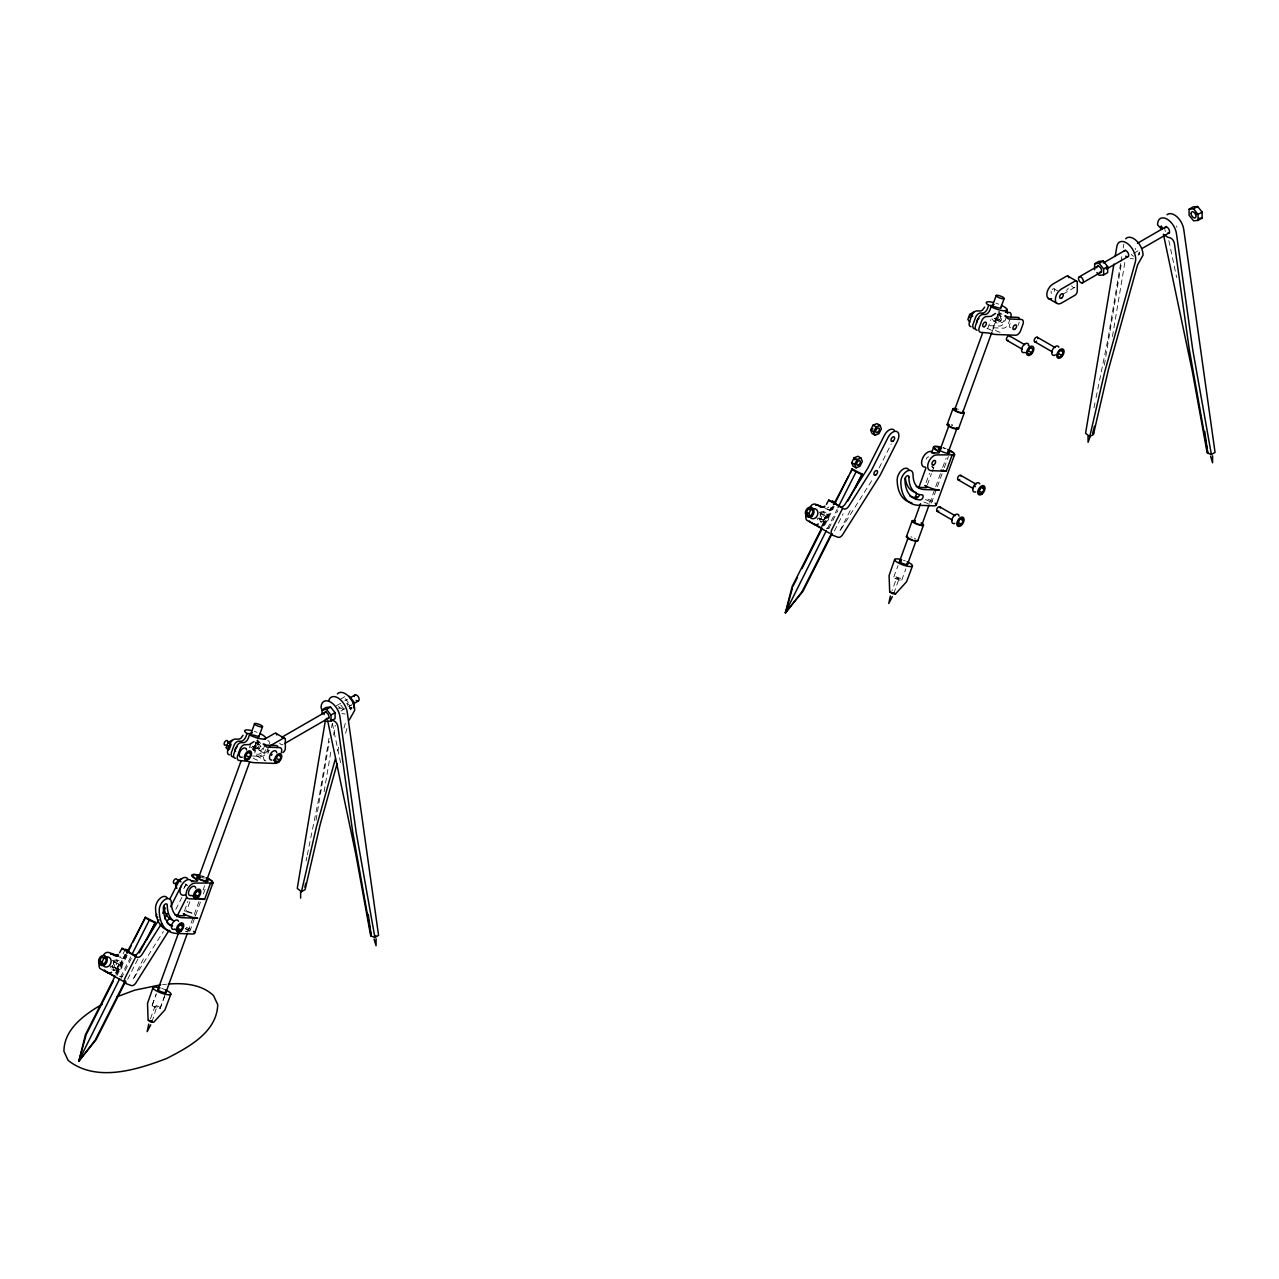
<?xml version="1.0" encoding="UTF-8"?>
<svg xmlns="http://www.w3.org/2000/svg" width="1279" height="1279" viewBox="0 0 1279 1279"><rect width="100%" height="100%" fill="white"/><g stroke="black" fill="none" stroke-linecap="round" stroke-linejoin="round"><path stroke-width="0.75" stroke-dasharray="5 3.75" d="M350.798 709.813L351.006 707.143L350.798 709.813A8.25 4.764 60 0 1 349.615 711.572M1139.109 254.681L1139.317 252.011L1139.109 254.681A8.25 4.764 60 0 1 1137.926 256.455M329.023 738.207L319.558 794.691L307.264 855.107M316.073 820.159L329.263 741.356M331.581 727.575L332.236 723.626M324.147 791.653L331.005 750.677M333.627 735.057L335.258 725.305M1120.596 263.602L1107.87 339.559L1095.575 399.991M1120.916 261.651L1121.891 255.816M1123.202 248.014L1123.857 244.129M1104.369 365.043L1121.203 264.561M1112.458 336.521L1124.88 262.371M150.458 1018.803L155.047 1006.157L156.805 1006.557L152.153 1021.585M896.675 577.98L899.025 578.955L896.675 577.98L892.071 590.626M306.081 860.959L306.864 857.058M1093.993 407.777L1095.176 401.942M337.592 750.949L338.663 747.144M343.955 728.135L345.538 722.427M345.586 733.331L347.169 727.591M350.974 708.15L350.286 709.797M1139.269 253.034L1138.086 255.352M184.528 910.792L187.917 901.455M152.169 1005.166L155.99 994.662M152.313 1005.022L156.406 993.751M189.836 901.823L186.414 911.208A6.043 1.439 20 0 0 184.863 911.24M249.309 747.815L251.292 742.38M260.548 745.497L259.333 748.839L255.448 751.237L253.386 748.631L254.601 745.289M253.945 749.19L257.207 740.221L258.262 740.269M160.147 1008.268L164.911 995.142M188.109 931.352L193.561 916.34M194.248 914.453L199.028 901.327M203.121 890.072L204.576 885.676M253.881 750.597L257.846 739.694M160.275 1008.124A4.317 1.023 20 0 0 154.535 1005.07A4.317 1.023 20 0 0 153.864 1006.733A4.317 1.023 20 0 0 160.275 1008.124L164.719 995.877M255.448 751.237L252.395 749.478L256.28 747.08L258.102 742.06L261.156 743.818L256.04 739.454M189.772 931.496L200.643 901.407M203.361 893.941L206.175 886.379M264.881 744.906L263.17 749.638A5.18 2.99 -60 0 1 258.214 754.242L254.297 754.098M268.542 747.016L266.815 751.748A5.18 2.99 -60 0 1 261.875 756.353L252.539 756.017M926.14 482.615L929.529 473.294M893.797 576.989L898.018 565.59M927.355 484.917L931.448 473.646M932.135 471.775L934.182 466.148M987.628 328.735L990.921 319.654M893.765 593.408L899.025 578.955M996.229 317.112L995.014 320.453L997.06 323.075L1000.945 320.677L1002.176 317.32M992.952 328.191L998.995 311.788M901.759 580.106L905.852 568.851M929.737 503.175L942.015 469.409M942.687 467.522L946.108 458.154M992.2 331.517L999.459 311.532M991.96 318.695L994.023 321.317L997.908 318.919L999.73 313.899L997.668 311.277M931.416 503.079L943.614 469.505M944.302 467.65L948.363 456.443M1006.509 316.744L1004.782 321.461A5.18 2.99 -60 0 1 999.842 326.065L988.107 325.633M1010.154 318.855L1008.444 323.571A5.18 2.99 -60 0 1 1003.503 328.175L994.167 327.84A5.18 1.231 20 0 0 994.79 329.95A13.014 3.102 20 0 0 996.917 331.117A5.18 1.231 20 0 0 1001.473 332.62M1018.132 325.346L1019.267 322.212M115.526 973.015L125.038 954.23M127.66 979.282L138.995 956.836M821.438 526.436L830.934 507.635M834.436 530.977L843.149 513.726M113.719 960.257L116.789 959.921L118.915 964.302L121.281 965.197L119.139 960.801L114.534 961.312L112.072 966.189L114.199 970.585L118.803 970.09L111.849 969.706L109.722 965.309M125.358 949.338L123.12 953.75A5.18 4.205 -69.4 0 1 120.402 956.388M116.453 969.194L118.915 964.302M115.989 973.079L125.518 954.23M115.973 974.374L125.854 954.821M116.741 974.198L126.621 954.646M117.013 975.493L127.404 954.949M120.546 977.012L131.337 955.685M121.185 978.451L131.977 957.124M143.44 958.834L132.776 979.906L163.376 931.48M183.76 888.729L186.222 883.837M175.799 909.433L181.874 897.394M820.494 511.968L823.564 511.632L825.69 516.013L828.041 516.892L825.914 512.511L821.31 513.007L818.832 517.899L820.958 522.296L825.563 521.784L818.608 521.4L816.482 517.02M823.212 520.905L825.69 516.013M821.901 526.484L831.43 507.651M822.733 526.085L832.629 506.532M823.5 525.909L833.396 506.356M824.651 525.493L834.164 506.644M827.305 528.723L837.201 509.17M828.84 528.371L837.841 510.609M850.215 510.529L839.552 531.616L873.301 478.186M879.073 468.018L891.255 443.941M255.208 743.611L259.093 741.212M998.132 314.634L1000.722 313.035L1002.784 315.657L999.73 313.899M340.742 699.021L344.802 696.671M336.377 705.752L343.236 701.787M344.818 700.86L347.536 699.293M269.309 750.533L260.932 755.377A8.617 4.972 -60 0 1 254.873 752.58A8.617 4.972 -60 0 1 259.669 742.188M340.885 711.06L351.405 705.001M1062.977 294.154L1074.999 287.215M1133.674 253.354L1140.516 249.405M832.901 509.106L830.567 509.841A6.331 5.148 -69.4 0 1 828.28 509.777L826.122 508.85L828.28 509.777M126.125 957.395L123.791 958.147A6.331 5.148 -69.4 0 1 121.521 958.083L119.363 957.14M1133.466 258.902L1130.188 258.502M345.154 714.018L341.877 713.618M157.397 1007.133L155.031 1006.285M829.112 528.067L826.266 528.355M122.336 976.373L119.507 976.66M162.641 984.606L166.478 984.238M349.295 708.246L352.285 707.974M998.116 311.788L999.283 312.124M204.624 877.026L201.49 875.907A11.207 2.686 20 0 1 204.544 876.994M820.223 518.954L822.589 519.834M113.463 967.26L115.813 968.139M823.564 511.632L825.914 512.511M818.96 512.128L821.31 513.007M819.999 513.343L827.465 516.156M818.336 518.251L825.802 521.049M116.789 959.921L119.139 960.801M112.184 960.417L114.534 961.312M113.223 961.632L120.706 964.446M111.561 966.54L119.043 969.338M111.849 969.706L114.199 970.585M1054.184 288.862L1057.605 290.829M997.172 314.074L1002.528 317.176M997.908 318.919L1000.945 320.677M994.518 318.519L1001.361 322.452M994.023 321.317L997.06 323.075M823.756 507.299L827.433 509.41M255.145 742.028L260.9 745.353M256.28 747.08L259.333 748.839M252.315 746.344L266.863 754.738M250.332 746.872L253.386 748.631M256.392 755.665L264.929 760.605M185.055 883.885L187.501 885.292M116.997 955.589L120.674 957.715M345.218 698.622L349.711 704.201L349.711 708.198M340.742 705.001L344.099 709.19M1168.862 240.612L1176.648 277.543M332.364 723.562L341.381 766.329M928.234 503.462A6.043 1.439 20 0 1 923.87 502.055M925.372 499.593A6.043 1.439 20 0 1 931.112 503.574M926.06 459.193A2.59 1.487 -60 0 1 928.874 456.971M933.35 468.594A5.18 1.231 20 0 0 931.736 466.611A11.207 2.686 20 0 0 934.517 467.97M927.93 499.21A11.207 2.686 20 0 1 933.35 501.864M1068.285 288.095A3.453 1.998 -60 0 1 1066.318 290.397M1074.456 287.519A3.453 1.998 60 0 1 1071.594 285.856M1052.201 289.55A2.59 1.487 -60 0 1 1054.711 289.773A2.59 1.487 -60 0 1 1052.665 293.339A2.59 1.487 -60 0 1 1051.21 291.276M1010.618 327.408A2.59 1.487 -60 0 1 1009.467 325.042A2.59 1.487 -60 0 1 1012.281 322.804M986.908 328.463A4.317 1.023 20 0 1 992.184 331.053M995.829 303.171A11.207 2.686 20 0 1 998.691 304.178M1004.159 320.23A2.59 1.487 -60 0 1 1001.073 322.276A2.59 1.487 -60 0 1 1002.208 318.279M819.935 514.574A2.59 2.11 -69.4 0 1 823.005 515.037A2.59 2.11 -69.4 0 1 821.949 518.682A2.59 2.11 -69.4 0 1 819.04 517.659M828.712 507.06A5.18 4.205 -69.4 0 1 827.177 508.083M820.319 514.318A2.59 2.11 -69.4 0 1 820.095 516.508M951.4 425.124A4.317 1.023 20 0 1 952.343 425.379M957.331 408.976A6.043 1.439 20 0 1 958.515 409.344M951.608 424.724A6.043 1.439 20 0 1 952.791 425.092M910.872 536.828A6.043 1.439 20 0 1 912.039 537.18M914.373 538.107A6.043 1.439 20 0 1 915.412 538.619M1133.61 256.264A8.25 4.764 60 0 1 1131.228 254.345M1135.049 248.158A3.453 1.998 60 0 1 1135.72 249.533M997.604 314.698A2.59 1.487 -60 0 1 997.636 315.689M997.252 316.824A2.59 1.487 -60 0 1 994.247 318.263M903.486 560.298A9.481 2.27 20 0 1 905.34 560.985M1165.569 231.435A3.453 1.998 60 0 1 1164.897 230.06M1176.6 225.919A3.453 1.998 60 0 1 1176.84 227.294M338.503 708.326A5.18 2.99 60 0 1 342.916 709.461M346.737 703.274A3.453 1.998 60 0 1 347.616 705.416M338.439 706.392A3.453 1.998 60 0 1 340.102 708.87M113.176 962.863A2.59 2.11 -69.4 0 1 116.277 963.439A2.59 2.11 -69.4 0 1 114.998 967.084A2.59 2.11 -69.4 0 1 112.2 965.645M184.432 887.37A2.59 1.487 -60 0 1 187.246 885.132M113.543 962.607A2.59 2.11 -69.4 0 1 113.319 964.814M112.632 965.709A2.59 2.11 -69.4 0 1 111.721 966.205M199.924 876.834A6.043 1.439 20 0 1 204.272 878.241M185.231 928.314A6.043 1.439 20 0 1 189.804 931.336A6.043 1.439 20 0 1 185.343 931.336M186.302 927.387A11.207 2.686 20 0 1 191.738 930.041M185.535 928.89A4.317 1.023 20 0 1 188.173 930.808A4.317 1.023 20 0 1 185.551 930.936M186.782 911.911A4.317 1.023 20 0 1 193.433 914.389M195.223 915.029A6.043 1.439 20 0 1 194.792 916.116M187.453 911.479A6.043 1.439 20 0 1 194.728 914.565M269.022 750.709A3.453 1.998 60 0 1 268.046 749.606M351.405 704.889A3.453 1.998 60 0 1 348.336 704.297A3.453 1.998 60 0 1 346.945 700.125M283.027 744.442A3.453 1.998 60 0 1 279.621 743.099M262.627 748.167A2.59 1.487 -60 0 1 260.452 750.661A2.59 1.487 -60 0 1 259.109 749.11A2.59 1.487 -60 0 1 260.932 746.233M265.888 761.037A8.617 4.972 -60 0 1 265.888 749.638M267.775 753.443A2.59 1.487 -60 0 1 268.766 751.716M161.857 988.475A9.481 2.27 20 0 1 165.503 989.914M254.905 745.145A2.59 1.487 -60 0 1 254.265 745.897M255.816 742.507A2.59 1.487 -60 0 1 255.864 744.426M255.64 745.002A2.59 1.487 -60 0 1 252.89 746.68M253.162 758.111A13.014 3.102 20 0 0 255.288 759.278A5.18 1.231 20 0 0 261.076 760.941M254.217 731.332A11.207 2.686 20 0 1 257.063 732.339M267.599 740.605A5.18 2.99 -60 0 1 269.517 743.627M946.236 448.849L943.103 447.73A11.207 2.686 20 0 1 946.172 448.817M999.315 319.862A2.59 1.487 -60 0 0 1000.21 315.833A2.59 1.487 -60 0 0 997.14 318.471A2.59 1.487 -60 0 0 999.315 319.862M895.492 578.556A4.317 1.023 20 0 0 901.903 579.963A4.317 1.023 20 0 0 896.163 576.909A4.317 1.023 20 0 0 895.492 578.556M827.289 520.889A2.59 2.11 -69.4 0 0 828.105 516.524A2.59 2.11 -69.4 0 0 824.523 518.395A2.59 2.11 -69.4 0 0 827.289 520.889M824.284 519.578A2.59 2.11 -69.4 0 0 824.747 515.197A2.59 2.11 -69.4 0 0 821.294 517.435A2.59 2.11 -69.4 0 0 824.284 519.578M117.508 967.867A2.59 2.11 -69.4 0 0 117.972 963.487A2.59 2.11 -69.4 0 0 114.518 965.725A2.59 2.11 -69.4 0 0 117.508 967.867M120.53 969.178A2.59 2.11 -69.4 0 0 121.329 964.814A2.59 2.11 -69.4 0 0 117.748 966.684A2.59 2.11 -69.4 0 0 120.53 969.178M257.703 748.039A2.59 1.487 -60 0 0 258.598 744.01A2.59 1.487 -60 0 0 255.512 746.648A2.59 1.487 -60 0 0 257.703 748.039"/><path stroke-width="1.5" d="M376.09 938.802L376.042 945.741L374.076 939.106M1212.604 455.852L1212.572 462.774L1210.573 456.155M170.858 994.167L164.959 1009.898L153.832 1022.161C152.521 1022.864 146.957 1020.818 148.812 1019.843M912.487 565.989L906.571 581.721L895.46 594L892.214 593.552L889.704 591.985L889.081 575.598L894.66 559.467M895.46 594L894.053 592.737M325.585 719.23L297.256 888.409L301.46 891.687L305.121 889.576L320.054 824.939L337.064 763.867M1113.897 264.113L1085.567 433.277L1089.772 436.571L1093.433 434.46L1108.365 369.807L1137.607 264.833L1143.026 255.176A13.429 7.754 60 0 0 1136.423 240.724A13.429 7.754 60 0 0 1125.696 238.757M1115.208 256.248L1116.871 246.399A13.429 7.754 60 0 1 1128.142 244.081A13.429 7.754 60 0 1 1135.448 261.587L1104.704 371.917L1089.772 436.571M1093.433 434.46L1093.497 430.048M304.914 887.162L305.713 883.261M1092.826 433.981L1094.408 426.195M148.764 1024.143L147.149 1031.657L150.714 1024.831M890.376 595.982L888.777 603.48L892.342 596.653M301.46 891.687L316.393 827.049L335.482 758.559M831.622 534.574L802.86 591.458L785.338 612.705L792.165 586.517L821.837 527.859M830.854 534.75L802.077 591.633L785.61 612.865L792.388 588.228M1090.06 436.763L1088.093 442.358L1088.013 436.443M153.032 987.644L147.517 1003.328L148.092 1020.162M228.286 750.261L226.223 747.639L228.046 742.619L231.931 740.221M251.419 730.565A11.207 2.686 20 0 0 247.039 733.538L245.888 736.688A5.196 3.006 -60 0 1 240.916 741.276L238.789 741.212A5.18 2.99 -60 0 0 233.833 745.817L231.547 752.116A5.18 2.99 -60 0 0 233.066 756.96M259.141 735.601A4.317 1.023 20 0 1 257.91 736.224A4.317 1.023 20 0 1 253.929 735.105L249.469 734.945L248.334 738.095A5.196 3.006 -60 0 1 243.362 742.683L241.235 742.619A5.18 2.99 -60 0 0 236.279 747.224L233.993 753.523A5.18 2.99 -60 0 0 235.512 758.367M157.765 990.01L178.229 933.718M198.693 877.426L240.996 761.101M251.228 732.963L254.633 723.578M249.437 757.44L250.764 753.779L249.261 751.86L246.431 753.619L245.088 757.28L246.591 759.198L249.437 757.44L246.128 755.537L247.455 751.86L250.764 753.779M165.599 993.255L187.421 933.222M205.839 882.558L249.501 762.492M258.374 738.095L262.467 726.84A4.317 1.023 20 0 0 257.543 723.802A4.317 1.023 20 0 0 255.64 724.985A4.317 1.023 20 0 0 262.467 726.84M207.55 878.321L211.85 880.975L212.906 882.99L195.016 883.086A8.617 4.972 -60 0 0 186.766 890.744A8.617 4.972 -60 0 0 189.292 898.817L204.624 899.361L210.348 883.629A11.207 2.686 20 0 0 206.079 877.634M194.6 933.35L212.906 882.99M279.653 760.19L280.98 756.528L279.477 754.61L276.632 756.369L275.305 760.03L276.808 761.948L279.653 760.19L276.328 758.271L277.671 754.61L280.98 756.528M973.559 312.06L969.674 314.458L967.851 319.478L969.914 322.084M915.156 497.659L916.499 493.934M918.546 488.338L925.996 467.826M931.432 452.894L933.91 446.611L940.049 446.899M993.048 302.388A11.207 2.686 20 0 0 988.651 305.361L987.516 308.511A5.196 3.006 -60 0 1 982.544 313.099L980.417 313.035A5.18 2.99 -60 0 0 975.461 317.64L973.175 323.939A5.18 2.99 -60 0 0 974.694 328.783M906.427 536.668L912.151 520.921M947.179 424.564L952.903 408.816M1000.77 307.44A4.317 1.023 20 0 1 999.538 308.063A4.317 1.023 20 0 1 995.542 306.928L991.097 306.768L989.946 309.918A5.196 3.006 -60 0 1 984.99 314.506L982.848 314.458A5.18 2.99 -60 0 0 977.907 319.063L975.605 325.346A5.18 2.99 -60 0 0 977.124 330.19M899.393 561.833L908.25 537.436M913.718 522.44L920.528 503.67M939.633 451.135L949.178 424.868M954.646 409.856L982.608 332.94M992.84 304.786L996.261 295.417M907.227 565.094L916.084 540.697M921.551 525.685L929.05 505.045M948.155 452.51L957.012 428.129M962.479 413.117L991.801 332.444M1000.674 308.047L1004.079 298.662A4.317 1.023 20 0 0 999.171 295.641A4.317 1.023 20 0 0 997.252 296.808A4.317 1.023 20 0 0 1004.079 298.662M917.778 540.809L923.502 525.061M958.515 428.705L964.238 412.973M949.178 450.144L953.479 452.814L954.534 454.812L936.628 454.908A8.617 4.972 -60 0 0 928.394 462.582A8.617 4.972 -60 0 0 930.904 470.64L946.252 471.2L951.96 455.452A11.207 2.686 20 0 0 947.707 449.473M936.212 505.173L954.534 454.812M1025.566 352.588L1028.876 354.507L1031.721 352.748L1033.048 349.087L1028.236 345.266M1061.938 355.498L1063.265 351.821L1061.762 349.918L1058.916 351.677L1057.589 355.338L1059.092 357.241L1061.938 355.498L1058.612 353.58M349.295 719.965L354.715 710.309A13.429 7.754 60 0 0 348.128 695.84A13.429 7.754 60 0 0 337.4 693.889M785.322 612.705L826.41 530.497M99.57 960.897L102.112 961.856L103.679 965.069L101.121 964.11L99.57 960.897L101.377 957.331L107.292 957.923L101.377 957.331M102.112 961.856L103.919 958.291M115.062 976.149L85.405 1034.823L78.85 1061.154L96.085 1039.747L125.758 981.089M126.765 953.047L145.502 917.315L155.43 922.431L146.43 940.209M113.144 981.313L86.173 1034.647L78.85 1061.154L95.317 1039.923L124.99 981.265M127.532 952.871L131.129 945.757M132.92 942.207L145.502 917.315M119.65 978.803L78.69 1061.074L80.561 1057.653M132.233 953.91L149.307 920.129L144.735 917.491M161.538 923.614L142.049 954.47A5.18 2.99 -60 0 1 137.317 957.268L135.814 956.708L125.15 977.78A5.18 2.99 -60 0 0 125.646 983.455L131.289 985.565A5.18 2.99 -60 0 0 136.437 982.016L169.148 930.265M139.379 952.823L155.43 922.431M181.81 878.657L177.989 880.128L175.511 885.02L176.87 888.441M162.705 913.19L165.327 908.01M169.691 899.377L177.541 883.837A8.617 4.972 -60 0 1 187.741 878.833M164.607 918.754L167.229 913.574M170.731 906.667L181.202 885.947M176.838 916.707L186.414 897.778M181.09 930.089L182.897 926.508L181.906 924.014L179.092 925.085L177.285 928.666L178.293 931.16L181.09 930.089L177.781 928.17L179.588 924.605L182.897 926.508M198.149 896.339L199.972 892.758L198.964 890.264L196.167 891.335L194.36 894.916L195.351 897.41L198.149 896.339L194.84 894.421L196.646 890.855L199.972 892.758M806.33 512.607L808.136 509.042L811.494 508.674L813.06 511.872L811.254 515.453L807.88 515.821L806.33 512.607L808.888 513.566L810.438 516.78M808.888 513.566L810.694 510.001L808.136 509.042M851.654 462.646L854.132 457.754L857.953 456.283L861.007 458.058L862.366 461.463L859.888 466.355L856.067 467.826L853.013 466.068L851.654 462.646L854.708 464.421L856.067 467.826M870.663 430.016L873.125 425.124L876.962 423.653L880.016 425.411L881.375 428.833L878.897 433.725L875.06 435.196L872.022 433.437L870.663 430.016L873.701 431.774L875.06 435.196M833.524 504.757L852.278 469.025L862.19 474.141L854.996 488.354M792.932 586.342L797.425 577.453M801.933 568.579L821.71 529.458M835.187 502.807L848.68 476.14M850.471 472.591L852.278 469.025M854.708 464.421L857.17 459.529L861.007 458.058M873.701 431.774L876.179 426.882L880.016 425.411M838.097 507.395L856.083 471.839L851.51 469.201M842.573 508.402L831.91 529.49A5.18 2.99 -60 0 0 832.405 535.15L838.049 537.276A5.18 2.99 -60 0 0 843.213 533.727L880.128 475.276L897.522 440.887A8.617 4.972 -60 0 0 896.611 431.423A8.617 4.972 -60 0 0 887.978 437.642L871.383 470.464L848.824 506.164A5.18 2.99 -60 0 1 844.092 508.978L828.696 500.121L840.223 506.468M847.929 500.968L862.19 474.141M961.44 524.278L963.247 520.697L962.24 518.203L959.442 519.274L957.635 522.855L958.626 525.349L961.44 524.278L958.131 522.36L959.937 518.794L963.247 520.697M982.384 492.767L984.19 489.186L983.183 486.691L980.385 487.763L978.579 491.344L979.57 493.838L982.384 492.767L979.074 490.848L980.881 487.283L984.19 489.186M243.026 735.329L240.916 738.191A6.555 3.789 -60 0 1 238.885 739.15L235.128 739.102A5.18 2.99 -60 0 0 230.188 743.707L227.886 750.006A5.18 2.99 -60 0 0 229.405 754.85M984.638 307.152L982.544 310.014A6.555 3.789 -60 0 1 980.513 310.973L976.756 310.925A5.18 2.99 -60 0 0 971.8 315.529L969.514 321.828A5.18 2.99 -60 0 0 971.033 326.673M785.498 612.785L788.232 607.637M119.634 952.679L122.129 948.219L135.878 955.909M826.41 504.39L828.696 500.121M300.645 898.13L300.597 892.246M158.9 919.889L138.388 952.359A5.18 2.99 -60 0 1 133.655 955.157L136.421 956.196M151.881 1021.489L150.778 1021.281M375.514 935.94L375.818 935.684M889.736 591.841L890.839 591.713M253.913 741.612L249.421 744.538L244.881 744.73A5.18 2.99 -60 0 0 239.94 749.334L237.654 755.633A5.18 2.99 -60 0 0 239.157 760.477L247.694 761.309A11.207 2.686 20 0 0 254.521 762.684L274.074 763.387A5.18 2.99 -60 0 0 276.856 762.092L273.498 760.03M995.526 313.435L991.049 316.361L986.509 316.568A5.18 2.99 -60 0 0 981.569 321.173L979.266 327.472A5.18 2.99 -60 0 0 980.785 332.3L989.322 333.132A11.207 2.686 20 0 0 996.133 334.506L1015.686 335.226A5.18 2.99 -60 0 0 1020.642 330.621L1022.928 324.322A5.18 2.99 -60 0 0 1021.409 319.478L1008.46 318.919L1004.782 315.913M1031.545 347.169L1028.716 348.927L1027.373 352.588L1028.876 354.507M824.987 506.132L823.036 507.028A6.331 5.148 -69.5 0 1 820.75 506.964L816.226 504.47A5.18 4.205 -69.4 0 0 810.246 506.964M118.212 954.422L116.277 955.317A6.331 5.148 -69.5 0 1 113.991 955.253L109.466 952.759A5.18 4.205 -69.4 0 0 103.471 955.253M264.289 739.358L274.345 733.554A3.453 1.998 -60 0 1 276.792 734.961M322.036 713.81L322.036 709.813L326.097 707.463L330.59 707.063L335.082 712.659L335.082 718.638L331.005 720.988L326.513 721.388M1094.632 269.741L1094.632 263.762L1098.693 261.412L1103.185 261.012L1107.678 266.592L1107.678 272.587L1103.617 274.921L1099.125 275.321L1096.87 272.539M1189.07 209.244L1193.131 206.894L1197.624 206.495L1202.116 212.074L1202.116 218.054L1198.039 220.404L1193.563 220.803L1189.07 215.224L1189.07 209.244L1193.563 208.845L1197.624 206.495M328.639 701.068A13.429 7.754 60 0 1 338.136 697.998A13.429 7.754 60 0 1 347.248 712.323L378.552 935.333L374.891 937.459L356.249 832.757L339.926 716.544A13.429 7.754 60 0 0 329.662 701.611A13.429 7.754 60 0 0 321.093 707.799L321.972 709.925L326.513 709.413L330.59 707.063M1094.632 263.762L1099.125 263.362L1103.185 261.012M281.716 737.312L326.145 711.668M350.062 697.854L355.194 694.897M1079.38 276.776L1098.181 265.936M1103.297 262.978L1125.52 250.14M1137.479 243.25L1166.528 226.479M269.469 746.233L282.883 738.479A3.453 1.998 -60 0 1 285.329 739.886L285.329 748.343A3.453 1.998 -60 0 1 282.883 752.564M331.005 720.988L331.005 714.993L335.082 712.659M1103.617 274.921L1103.617 268.942L1107.678 266.592M1198.039 220.404L1198.039 214.424L1202.116 212.074M284.753 743.467L329.183 717.823M353.1 704.01L358.232 701.052M1082.418 282.947A3.453 1.998 60 0 0 1081.794 277.751A3.453 1.998 60 0 0 1078.485 278.886A3.453 1.998 60 0 0 1082.418 282.947L1101.219 272.091M1106.335 269.134L1128.558 256.312M1142.227 248.414L1169.566 232.634M1163.426 234.265L1192.252 371.038L1207.184 452.926L1211.389 454.509L1215.05 452.398L1183.746 229.373A13.429 7.754 60 0 0 1176.776 216.631A13.429 7.754 60 0 0 1167.024 214.728M102.128 1004.303C84.75 1014.375 63.902 1029.115 63.95 1051.37L68.107 1060.387C96.229 1082.61 136.309 1070.027 166.478 1058.564C188.157 1047.469 216.934 1032.281 217.734 1004.639L213.561 995.622C201.65 984.302 184.032 982.768 168.38 984.063M818.304 524.022L815.506 525.093L806.713 520.169A5.18 4.205 -69.4 0 1 806.473 514.414M111.545 972.312L108.747 973.383L99.954 968.459A5.18 4.205 -69.4 0 1 99.698 962.719M116.981 996.773L134.887 990.106L160.738 984.798M101.121 964.11L104.478 963.742L106.285 960.177L104.734 956.964M150.235 1020.674L151.961 1021.234M1199.11 218.325L1202.116 218.054M988.651 305.361L993.112 305.521A4.317 1.023 20 0 1 994.039 304.578M1005.486 312.3L1009.227 312.428A5.18 2.99 -60 0 1 1010.73 317.272M247.039 733.538L251.483 733.698A4.317 1.023 20 0 1 252.411 732.755M198.437 875.06L193.625 874.484L191.834 875.476L196.374 879.344A5.18 1.231 20 0 1 196.47 881.151L191.354 880.959A8.617 4.972 -60 0 1 192.873 881.407M831.574 534.094L832.421 533.855M374.891 937.459L370.686 935.876L355.754 853.988L327.744 721.116M834.388 501.976L832.117 501.032L835.906 503.223M891.607 592.769L893.765 593.408L893.174 592.832M127.612 950.281L125.358 949.338L129.131 951.512M892.087 592.976L893.11 592.864M856.083 471.839L861.422 474.301M149.307 920.129L154.663 922.607M829.591 533.279L810.63 522.2A5.18 4.205 -69.4 0 1 809.399 521.033M1067.741 276.024L1076.822 281.268M1048.364 298.439L1056.902 303.363M1059.955 349.918L1063.265 351.821M1037.429 337.336L1055.207 347.6M1034.599 341.653L1052.377 351.917M1033.048 349.087L1029.739 347.169L1028.412 350.83L1031.721 352.748M1009.371 335.833L1024.639 344.643M969.674 314.458L972.727 316.217M1007.117 340.47L1022.385 349.279M960.801 475.404L976.069 484.213M873.125 425.124L876.179 426.882M958.019 479.753L973.287 488.562M939.857 506.916L955.125 515.725M854.132 457.754L857.17 459.529M937.075 511.264L952.343 520.073M822.013 507.235L819.056 505.525A5.18 4.205 -69.4 0 0 815.778 505.381M813.988 523.766L821.422 528.051M275.784 733.267L284.865 738.495M228.046 742.619L231.099 744.394L229.277 749.398L226.223 747.639M177.989 880.128L181.026 881.886M192.042 895.508L195.351 897.41M174.983 929.257L178.293 931.16M135.814 956.708L121.937 948.41M117.14 956.244L114.167 954.534A5.18 4.205 -69.4 0 0 110.905 954.374M114.662 976.341L105.741 971.193A5.18 4.205 -69.4 0 1 104.51 970.042M103.855 970.489L125.918 982.72L125.182 981.696M933.462 447.298L937.987 451.183A5.18 1.231 20 0 1 938.083 452.974L932.967 452.798A8.617 4.972 -60 0 1 934.485 453.246M321.972 709.925L322.947 710.532M1161.78 229.405L1157.591 224.848A13.429 7.754 60 0 1 1166.16 218.661A13.429 7.754 60 0 1 1176.44 233.593L1192.747 349.806L1211.389 454.509M1005.678 315.865L1007.66 316.952L1017.764 317.368A5.18 2.99 -60 0 1 1019.539 318.839M264.066 744.026L266.048 745.129L276.136 745.529A5.18 2.99 -60 0 1 277.911 747M1162.019 228.046L1161.3 225.951L1161.508 228.877L1161.348 226.831M1193.563 208.845L1198.039 214.424M1099.125 263.362L1103.617 268.942M349.295 696.272L353.771 701.851L353.771 707.847M326.513 709.413L331.005 714.993M263.17 744.074L266.831 747.08L279.797 747.655A5.18 2.99 -60 0 1 281.316 752.484M1204.738 431.407L1207.792 453.15L1189.134 348.464L1174.442 243.681A5.18 2.99 60 0 0 1169.39 237.622A8.25 4.764 60 0 1 1164.641 234.808M368.24 914.357L371.278 936.1L352.636 831.414L337.928 726.632A5.18 2.99 60 0 0 332.892 720.573A8.25 4.764 60 0 1 330.51 719.741M947.803 451.023A6.043 1.439 20 0 1 947.771 453.31A6.043 1.439 20 0 1 939.298 450.112A6.043 1.439 20 0 1 941.536 448.657M937.459 450.863A11.207 2.686 20 0 1 933.718 446.755A11.207 2.686 20 0 1 941.6 447.282M946.252 471.2A11.207 2.686 20 0 1 940.832 470.224M925.388 467.091A8.617 4.972 -60 0 1 923.438 456.635A8.617 4.972 -60 0 1 933.398 453.533M935.173 503.175A11.207 2.686 20 0 1 933.654 505.829L918.322 505.269A46.572 26.891 -60 0 1 900.848 481.687A8.617 4.972 -60 0 1 906.955 471.12A8.617 4.972 -60 0 1 913.046 474.669A29.321 16.931 -60 0 0 924.046 489.521L939.378 490.081A11.207 2.686 20 0 1 924.877 485.492A5.18 1.231 20 0 1 925.5 487.603L920.384 487.411A29.321 16.931 -60 0 1 916.292 486.484M915.636 498.666A11.207 2.686 20 0 1 916.931 496.668M909.017 470.368A8.617 4.972 -60 0 0 902.239 469.729A8.617 4.972 -60 0 0 897.187 479.561A46.572 26.891 -60 0 0 911.879 502.839M916.132 492.495A35.188 20.32 -60 0 1 905.372 477.978M909.785 495.916A40.704 23.502 -60 0 0 916.611 497.803A2.766 1.599 -60 0 0 919.409 494.781M1068.748 277.719A3.453 1.998 -60 0 0 1066.318 276.312L1052.889 284.066A8.617 4.972 -60 0 0 1046.83 293.866A8.617 4.972 -60 0 0 1051.626 298.726M976.756 322.756A2.59 1.487 -60 0 1 977.06 320.358A2.59 1.487 -60 0 1 978.915 318.631M1001.409 305.345A11.207 2.686 20 0 1 1006.029 310.845A11.207 2.686 20 0 1 991.097 306.768M1007.34 311.788A5.18 2.99 -60 0 1 1007.484 313.339M1005.566 310.317A5.18 2.99 -60 0 1 1006.669 310.733M1008.316 340.23A2.59 1.487 -60 0 1 1006.429 339.399A2.59 1.487 -60 0 1 1007.964 336.233A2.59 1.487 -60 0 1 1010.042 336.681M1024.575 352.476A5.18 2.99 -60 0 1 1022.401 346.849A5.18 2.99 -60 0 1 1028.636 344.515M840.431 506.868A5.18 2.99 -60 0 0 845.163 504.054L867.722 468.338L884.317 435.531A8.617 4.972 -60 0 1 894.501 430.543M820.494 507.139A5.18 4.205 -69.4 0 1 823.756 507.299M819.359 505.781A5.18 4.205 -69.4 0 1 820.942 506.228M956.788 427.714A4.317 1.023 20 0 1 953.335 427.889M952.359 427.554A4.317 1.023 20 0 1 950.537 426.754M949.801 426.323A4.317 1.023 20 0 1 948.778 425.252M962.511 411.982A4.317 1.023 20 0 1 960.017 412.414A4.317 1.023 20 0 1 954.965 410.175A4.317 1.023 20 0 1 956.244 409.216M962.767 411.294A6.043 1.439 20 0 1 961.968 413.277A6.043 1.439 20 0 1 953.67 409.999A6.043 1.439 20 0 1 956.196 408.704M958.243 427.985A6.043 1.439 20 0 1 955.573 428.913A6.043 1.439 20 0 1 948.394 426.067A6.043 1.439 20 0 1 948.57 424.18M916.052 540.346A4.317 1.023 20 0 1 914.421 540.425M912.598 539.994A4.317 1.023 20 0 1 910.664 539.274M909.801 538.859A4.317 1.023 20 0 1 908.154 537.66M921.424 523.703A4.317 1.023 20 0 1 920.145 524.678A4.317 1.023 20 0 1 914.789 522.679A4.317 1.023 20 0 1 914.773 521.24M921.136 522.871A6.043 1.439 20 0 1 921.823 525.445A6.043 1.439 20 0 1 913.142 522.264A6.043 1.439 20 0 1 915.46 520.793M917.762 540.489A6.043 1.439 20 0 1 910.968 539.85A6.043 1.439 20 0 1 907.147 536.301M1196.664 214.52A3.453 1.998 60 0 1 1195.737 213.161M1096.679 267.823A3.453 1.998 60 0 1 1099.125 266.528A3.453 1.998 60 0 1 1101.555 270.636A3.453 1.998 60 0 1 1099.316 272.267M1124.017 251.212A3.453 1.998 60 0 1 1127.103 251.595A3.453 1.998 60 0 1 1128.542 255.88A3.453 1.998 60 0 1 1125.664 256.136M969.946 317.672A2.59 1.487 -60 0 1 970.09 317.112M1036.55 341.205A2.59 1.487 -60 0 1 1034.215 340.885A2.59 1.487 -60 0 1 1035.958 337.416A2.59 1.487 -60 0 1 1037.845 338.647M1055.543 354.843A5.18 2.99 -60 0 1 1051.786 353.372A5.18 2.99 -60 0 1 1054.52 347.105A5.18 2.99 -60 0 1 1058.852 347.248M959.746 479.465A2.59 1.487 -60 0 1 957.603 478.89A2.59 1.487 -60 0 1 959.298 475.548A2.59 1.487 -60 0 1 961.248 476.507M974.966 486.835A2.59 1.487 -60 0 1 975.445 486.084M975.765 491.887A5.18 2.99 -60 0 1 973.543 486.308A5.18 2.99 -60 0 1 979.794 483.91M876.291 427.857A2.59 1.487 -60 0 1 875.635 429.52M872.694 429.248A2.59 1.487 -60 0 1 872.806 428.673M938.802 510.976A2.59 1.487 -60 0 1 936.66 510.401A2.59 1.487 -60 0 1 938.354 507.06A2.59 1.487 -60 0 1 940.305 508.019M954.821 523.399A5.18 2.99 -60 0 1 951.768 520.729A5.18 2.99 -60 0 1 955.269 514.75A5.18 2.99 -60 0 1 959.042 516.172M857.17 461.048A2.59 1.487 -60 0 1 856.259 462.646M854.708 459.721A2.59 1.487 -60 0 1 855.123 459.321M813.748 508.642A5.18 4.205 -69.4 0 1 817.441 515.309A5.18 4.205 -69.4 0 1 810.215 517.419M907.131 561.737A9.481 2.27 20 0 1 910.28 566.597A9.481 2.27 20 0 1 895.86 561.337A9.481 2.27 20 0 1 901.631 559.722M907.067 563.368A4.317 1.023 20 0 1 905.644 564.375A4.317 1.023 20 0 1 900.064 562.089A4.317 1.023 20 0 1 901.503 561.081M1164.641 228.701A3.453 1.998 60 0 1 1166.912 227.182A3.453 1.998 60 0 1 1169.502 231.083A3.453 1.998 60 0 1 1167.631 233.162M106.077 957.156A5.18 4.205 -69.4 0 1 110.969 959.985A5.18 4.205 -69.4 0 1 108.379 966.396A5.18 4.205 -69.4 0 1 102.944 964.91M157.829 917.171A2.59 1.487 -60 0 1 156.709 914.373M174.472 929.209A5.18 2.99 -60 0 1 171.418 926.843A5.18 2.99 -60 0 1 174.408 920.928A5.18 2.99 -60 0 1 178.5 921.232M175.527 883.038A2.59 1.487 -60 0 1 173.416 882.686A2.59 1.487 -60 0 1 174.663 879.456A2.59 1.487 -60 0 1 176.918 879.424M191.546 895.46A5.18 2.99 -60 0 1 188.493 892.79A5.18 2.99 -60 0 1 191.994 886.811A5.18 2.99 -60 0 1 195.767 888.234M167.533 923.31A2.59 1.487 -60 0 1 167.869 920.145A2.59 1.487 -60 0 1 170.427 919.057M184.991 894.964A8.617 4.972 -60 0 1 181.378 885.596A8.617 4.972 -60 0 1 191.786 881.711M113.719 955.445A5.18 4.205 -69.4 0 1 116.997 955.589M110.713 953.367A5.18 4.205 -69.4 0 1 112.28 953.814L115.254 955.525A5.18 4.205 -69.4 0 0 118.515 955.685M206.479 880.432A4.317 1.023 20 0 1 200.531 879.376A4.317 1.023 20 0 1 200.1 877.362M206.191 879.185A6.043 1.439 20 0 1 206.127 881.471A6.043 1.439 20 0 1 197.621 878.241A6.043 1.439 20 0 1 200.052 876.85M195.847 879.041A11.207 2.686 20 0 1 192.09 874.916A11.207 2.686 20 0 1 199.988 875.46M204.624 899.361A11.207 2.686 20 0 1 199.204 898.402M193.545 931.352A11.207 2.686 20 0 1 192.042 933.99L176.694 933.43A46.572 26.891 -60 0 1 159.22 909.849A8.617 4.972 -60 0 1 165.343 899.297A8.617 4.972 -60 0 1 171.418 902.846A29.321 16.931 -60 0 0 182.417 917.698L197.765 918.258A11.207 2.686 20 0 1 183.249 913.654A5.18 1.231 20 0 1 183.872 915.764L178.772 915.588A29.321 16.931 -60 0 1 174.679 914.645M167.405 898.529A8.617 4.972 -60 0 0 160.626 897.906A8.617 4.972 -60 0 0 155.558 907.738A46.572 26.891 -60 0 0 170.251 931.016M172.361 920.017A35.188 20.32 -60 0 1 163.76 906.14M172.553 925.708A40.704 23.502 -60 0 1 168.157 924.093M174.072 921.104A35.188 20.32 -60 0 1 167.277 905.228A2.766 1.599 -60 0 0 165.327 904.093A2.766 1.599 -60 0 0 163.376 907.466A40.704 23.502 -60 0 0 171.818 926.204M181.138 923.326A2.766 1.599 -60 0 1 181.474 924.046M354.267 696.559A3.453 1.998 60 0 1 356.889 695.264A3.453 1.998 60 0 1 359.127 699.789A3.453 1.998 60 0 1 356.17 700.396M324.131 714.577A3.453 1.998 60 0 1 326.129 712.403A3.453 1.998 60 0 1 328.943 716.464A3.453 1.998 60 0 1 326.721 718.318M165.503 989.914A9.481 2.27 20 0 1 168.652 994.774A9.481 2.27 20 0 1 154.247 989.498A9.481 2.27 20 0 1 160.003 987.9M165.455 991.545A4.317 1.023 20 0 1 164.367 992.6A4.317 1.023 20 0 1 158.948 990.617A4.317 1.023 20 0 1 158.9 989.147M226.031 744.922A2.59 1.487 -60 0 1 224.129 743.85A2.59 1.487 -60 0 1 226.111 740.653A2.59 1.487 -60 0 1 227.774 742.092M242.291 757.168A5.18 2.99 -60 0 1 239.876 752.02A5.18 2.99 -60 0 1 246.016 748.599M246.351 749.206A5.18 2.99 -60 0 1 246.543 749.958M228.286 746.376A2.59 1.487 -60 0 1 228.317 745.849M271.516 755.329A2.59 1.487 -60 0 1 272.043 754.306M271.756 760.094A5.18 2.99 -60 0 1 270.876 753.347A5.18 2.99 -60 0 1 276.744 752.707M235.624 751.412A2.59 1.487 -60 0 1 235.208 749.062A2.59 1.487 -60 0 1 237.302 746.808M259.797 733.506A11.207 2.686 20 0 1 264.401 739.022A11.207 2.686 20 0 1 249.469 734.945M1074.856 281.236L1061.442 288.99A8.617 4.972 -60 0 0 1055.335 299.558A8.617 4.972 -60 0 0 1061.442 303.075L1074.856 295.321A3.453 1.998 -60 0 0 1077.286 291.1L1077.286 282.659A3.453 1.998 -60 0 0 1074.856 281.236M933.558 464.996A2.59 1.487 -60 0 0 935.445 460.968A2.59 1.487 -60 0 0 932.295 462.358A2.59 1.487 -60 0 0 933.558 464.996M908.889 477.051A35.188 20.32 -60 0 0 922.095 494.877A2.766 1.599 -60 0 1 922.91 497.451A2.766 1.599 -60 0 1 920.272 499.913A40.704 23.502 -60 0 1 904.988 479.305A2.766 1.599 -60 0 1 906.955 475.916A2.766 1.599 -60 0 1 908.889 477.051M1061.906 297.799A2.59 1.487 -60 0 0 1062.721 293.786A2.59 1.487 -60 0 0 1059.667 296.504A2.59 1.487 -60 0 0 1061.906 297.799M1014.535 329.422A2.59 1.487 -60 0 0 1016.421 325.394A2.59 1.487 -60 0 0 1013.272 326.8A2.59 1.487 -60 0 0 1014.535 329.422M984.334 326.689A2.59 1.487 -60 0 0 986.221 322.66A2.59 1.487 -60 0 0 983.071 324.051A2.59 1.487 -60 0 0 984.334 326.689M1031.098 354.427A5.18 2.99 -60 0 0 1032.84 346.385A5.18 2.99 -60 0 0 1026.701 351.709A5.18 2.99 -60 0 0 1031.098 354.427M875.987 474.845A2.59 1.487 -60 0 0 877.202 470.752A2.59 1.487 -60 0 0 874.053 473.054A2.59 1.487 -60 0 0 875.987 474.845M893.062 441.079A2.59 1.487 -60 0 0 894.261 437.002A2.59 1.487 -60 0 0 891.127 439.305A2.59 1.487 -60 0 0 893.062 441.079M1191.117 213.529A3.453 1.998 60 0 0 1194.858 217.958A3.453 1.998 60 0 0 1194.682 212.985A3.453 1.998 60 0 0 1191.117 213.529M1061.314 357.177A5.18 2.99 -60 0 0 1063.057 349.119A5.18 2.99 -60 0 0 1056.902 354.443A5.18 2.99 -60 0 0 1061.314 357.177M982.304 493.822A5.18 2.99 -60 0 0 983.999 485.796A5.18 2.99 -60 0 0 977.859 491.168A5.18 2.99 -60 0 0 982.304 493.822M877.602 432.382A2.59 1.487 -60 0 0 879.089 428.289A2.59 1.487 -60 0 0 875.923 430.256A2.59 1.487 -60 0 0 877.602 432.382M961.36 525.333A5.18 2.99 -60 0 0 963.055 517.308A5.18 2.99 -60 0 0 956.916 522.679A5.18 2.99 -60 0 0 961.36 525.333M858.593 465.012A2.59 1.487 -60 0 0 860.08 460.92A2.59 1.487 -60 0 0 856.914 462.886A2.59 1.487 -60 0 0 858.593 465.012M812.085 516.045A5.18 4.205 -69.4 0 0 811.621 507.443A5.18 4.205 -69.4 0 0 805.37 513.247A5.18 4.205 -69.4 0 0 812.085 516.045M105.326 964.334A5.18 4.205 -69.4 0 0 104.862 955.733A5.18 4.205 -69.4 0 0 98.595 961.536A5.18 4.205 -69.4 0 0 105.326 964.334M181.01 931.16A5.18 2.99 -60 0 0 182.705 923.118A5.18 2.99 -60 0 0 176.566 928.49A5.18 2.99 -60 0 0 181.01 931.16M198.085 897.394A5.18 2.99 -60 0 0 199.78 889.369A5.18 2.99 -60 0 0 193.641 894.74A5.18 2.99 -60 0 0 198.085 897.394M248.813 759.118A5.18 2.99 -60 0 0 250.556 751.077A5.18 2.99 -60 0 0 244.417 756.401A5.18 2.99 -60 0 0 248.813 759.118M279.03 761.868A5.18 2.99 -60 0 0 280.772 753.827A5.18 2.99 -60 0 0 274.617 759.15A5.18 2.99 -60 0 0 279.03 761.868"/></g></svg>
